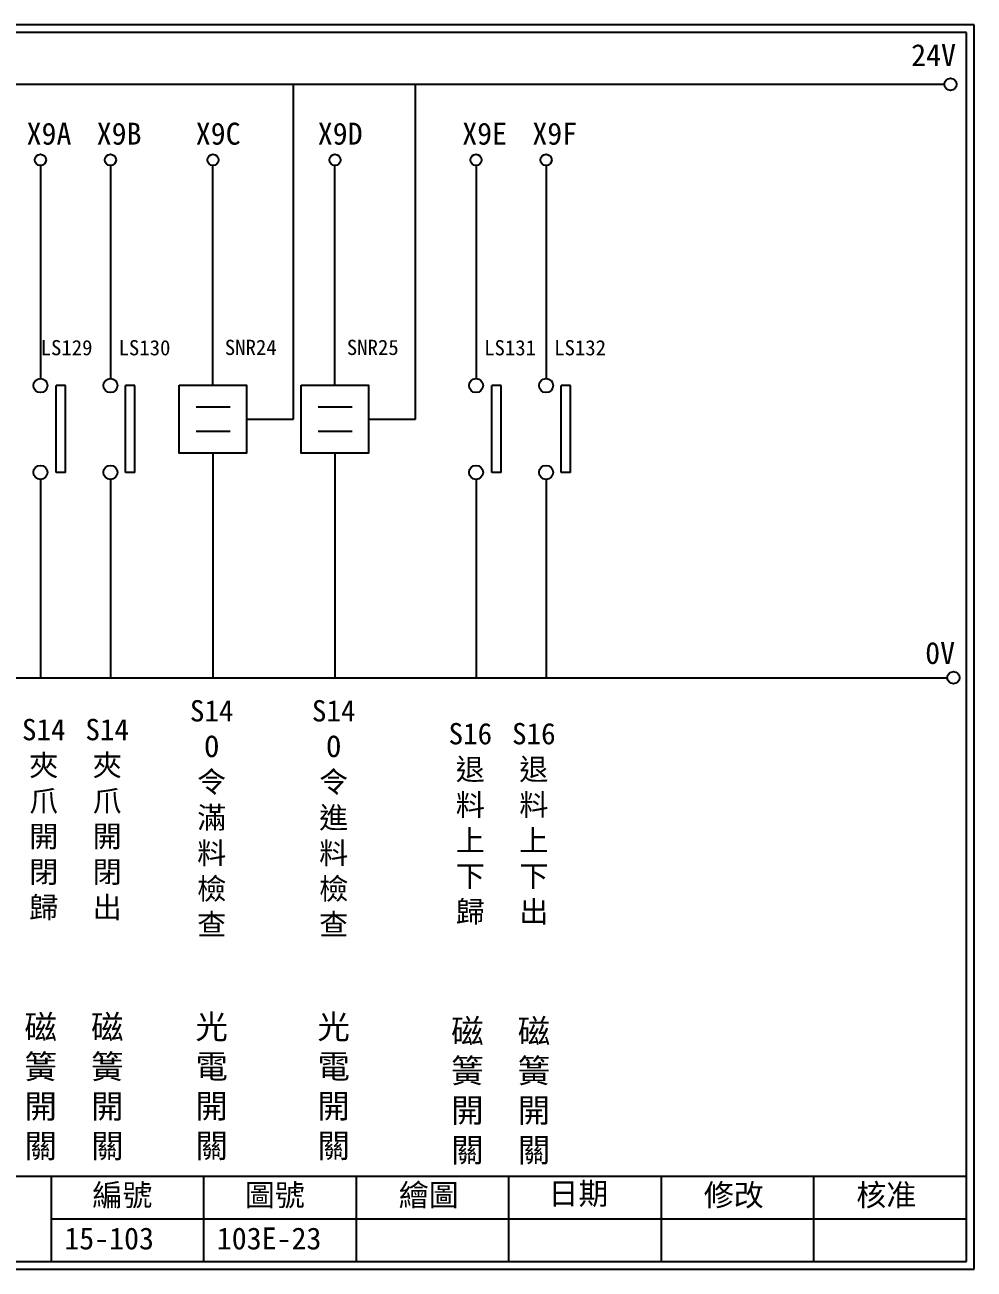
# Model space of a CAD drawing. Extents: x 275 to 562, y 265 to 469.
# Drawn here: x 406.3 to 561.9, y 264.9 to 468.9 of the extents above; entities that cross this region are included whole.
import ezdxf

# ---------------------------------------------------------------- set-up
doc = ezdxf.new("R2010")
doc.units = 0
doc.layers.get('0').update_dxf_attribs({"linetype": 'CONTINUOUS'})
doc.layers.add('圖框層', color=7, linetype='CONTINUOUS')
doc.layers.add('標尺寸層', color=3, linetype='CONTINUOUS')
doc.styles.add('CNS', font='romanc.shx', dxfattribs={"bigfont": 'chineset.shx'})
doc.styles.add('STSL', font='kaiu.ttf')

msp = doc.modelspace()

# ---------------------------------------------------------------- linework, layer by layer
for p, q in [((450.35, 404.26), (450.35, 459.17)), ((470.35, 404.26), (470.35, 459.17)), ((437.13, 409.84), (437.13, 445.86)), ((457.13, 409.84), (457.13, 445.86)), ((412.95, 409.78), (411.45, 409.78)), ((424.3, 409.78), (422.8, 409.78)), ((484.36, 409.78), (482.86, 409.78)), ((495.71, 409.78), (494.21, 409.78)), ((442.64, 404.26), (450.35, 404.26)), ((462.64, 404.26), (470.35, 404.26)), ((437.13, 398.68), (437.13, 361.9)), ((457.13, 398.68), (457.13, 361.9)), ((412.95, 395.55), (411.45, 395.55)), ((424.3, 395.55), (422.8, 395.55)), ((484.36, 395.55), (482.86, 395.55)), ((495.71, 395.55), (494.21, 395.55))]:
    msp.add_line(p, q)
for points in [[(431.61, 409.84), (442.64, 409.84), (442.64, 398.68), (431.61, 398.68)], [(451.61, 409.84), (462.64, 409.84), (462.64, 398.68), (451.61, 398.68)]]:
    msp.add_lwpolyline(points, close=True)
for centre in [(558.02, 459.17), (558.5, 361.9)]:
    msp.add_circle(centre, 1)
at = {"layer": '圖框層', "color": 7}
for p, q in [((561.9, 468.91), (274.9, 468.91)), ((560.65, 467.66), (276.15, 467.66)), ((560.65, 266.2), (560.65, 467.66)), ((561.9, 264.95), (561.9, 468.91)), ((276.15, 280.2), (560.65, 280.2)), ((410.65, 266.2), (410.65, 280.2)), ((435.65, 266.2), (435.65, 280.2)), ((460.65, 266.2), (460.65, 280.2)), ((485.65, 266.2), (485.65, 280.2)), ((510.65, 266.2), (510.65, 280.2)), ((535.65, 266.2), (535.65, 280.2)), ((410.65, 273.2), (560.65, 273.2)), ((276.15, 266.2), (560.65, 266.2)), ((274.9, 264.95), (561.9, 264.95))]:
    msp.add_line(p, q, dxfattribs=at)
at = {"layer": '標尺寸層', "color": 7}
for p, q in [((279.42, 459.17), (557.02, 459.17)), ((408.84, 445.86), (408.84, 410.94)), ((420.32, 445.86), (420.32, 410.94)), ((480.25, 445.86), (480.25, 410.94)), ((491.73, 445.86), (491.73, 410.94)), ((411.45, 395.55), (411.45, 409.78)), ((412.95, 395.55), (412.95, 409.78)), ((422.8, 395.55), (422.8, 409.78)), ((424.3, 395.55), (424.3, 409.78)), ((482.86, 395.55), (482.86, 409.78)), ((484.36, 395.55), (484.36, 409.78)), ((494.21, 395.55), (494.21, 409.78)), ((495.71, 395.55), (495.71, 409.78)), ((434.37, 406.29), (439.93, 406.29)), ((454.37, 406.29), (459.93, 406.29)), ((434.37, 402.32), (439.93, 402.32)), ((454.37, 402.32), (459.93, 402.32)), ((408.84, 394.41), (408.84, 361.9)), ((420.32, 394.41), (420.32, 361.9)), ((480.25, 394.41), (480.25, 361.9)), ((491.73, 394.41), (491.73, 361.9)), ((279.42, 361.9), (557.5, 361.9))]:
    msp.add_line(p, q, dxfattribs=at)
for centre, radius in [((408.84, 446.78), 0.92), ((420.32, 446.78), 0.92), ((437.13, 446.78), 0.92), ((457.13, 446.78), 0.92), ((480.25, 446.78), 0.92), ((491.73, 446.78), 0.92), ((408.84, 409.79), 1.15), ((420.32, 409.79), 1.15), ((480.25, 409.79), 1.15), ((491.73, 409.79), 1.15), ((408.84, 395.56), 1.15), ((420.32, 395.56), 1.15), ((480.25, 395.56), 1.15), ((491.73, 395.56), 1.15)]:
    msp.add_circle(centre, radius, dxfattribs=at)

# ---------------------------------------------------------------- texts
at = {"layer": '圖框層', "color": 4, "style": 'STSL'}
for s, height, p in [('24V', 3.6, (551.58, 462.16)), ('X9A', 3.6, (406.58, 449.28)), ('X9B', 3.6, (418.07, 449.28)), ('X9C', 3.6, (434.31, 449.28)), ('X9D', 3.6, (454.31, 449.28)), ('X9E', 3.6, (477.99, 449.28)), ('X9F', 3.6, (489.48, 449.28)), ('LS129', 2.5, (408.88, 414.75)), ('LS130', 2.5, (421.65, 414.74)), ('SNR24', 2.5, (439.07, 414.8)), ('SNR25', 2.5, (459.07, 414.8)), ('LS131', 2.5, (481.58, 414.74)), ('LS132', 2.5, (493.06, 414.74)), ('0V', 3.6, (553.88, 364.15)), ('繪圖', 3.6, (467.59, 275.29)), ('日期', 3.6, (492.12, 275.53)), ('編號', 3.6, (417.36, 275.28)), ('圖號', 3.6, (442.36, 275.28)), ('修改', 3.6, (517.59, 275.29)), ('核准', 3.6, (542.59, 275.29)), ('15-103', 3.6, (412.76, 268.17)), ('103E-23', 3.6, (437.76, 268.17))]:
    msp.add_text(s, height=height, dxfattribs=at).set_placement(p)
at = {"layer": '標尺寸層', "color": 7, "width": 4.9608, "attachment_point": 5, "style": 'CNS'}
for s, insert, char_height in [('{\\fDFKai-SB|b0|i0|c136|p65;S14\\PO令滿料檢查}', (436.92, 338.85), 3.5), ('{\\fDFKai-SB|b0|i0|c136|p65;S14\\PO令進料檢查}', (456.92, 338.85), 3.5), ('{\\fDFKai-SB|b0|i0|c136|p65;S14\\P夾爪開閉歸}', (409.39, 338.62), 3.5), ('{\\fDFKai-SB|b0|i0|c136|p65;S14\\P夾爪開閉出}', (419.79, 338.62), 3.5), ('{\\fDFKai-SB|b0|i0|c136|p65;S16退料上下歸}', (479.32, 337.95), 3.5), ('{\\fDFKai-SB|b0|i0|c136|p65;S16退料上下出}', (489.73, 337.95), 3.5), ('{\\fDFKai-SB|b0|i0|c136|p65;磁簧開關}', (408.89, 294.67), 3.9), ('{\\fDFKai-SB|b0|i0|c136|p65;磁簧開關}', (419.81, 294.67), 3.9), ('{\\fDFKai-SB|b0|i0|c136|p65;光電\\P開關}', (436.91, 294.7), 3.9), ('{\\fDFKai-SB|b0|i0|c136|p65;光電\\P開關}', (456.91, 294.7), 3.9), ('{\\fDFKai-SB|b0|i0|c136|p65;磁簧開關}', (478.83, 294), 3.9), ('{\\fDFKai-SB|b0|i0|c136|p65;磁簧開關}', (489.75, 294), 3.9)]:
    msp.add_mtext(s, dxfattribs=dict(at, insert=insert, char_height=char_height))

doc.saveas('drawing.dxf')
